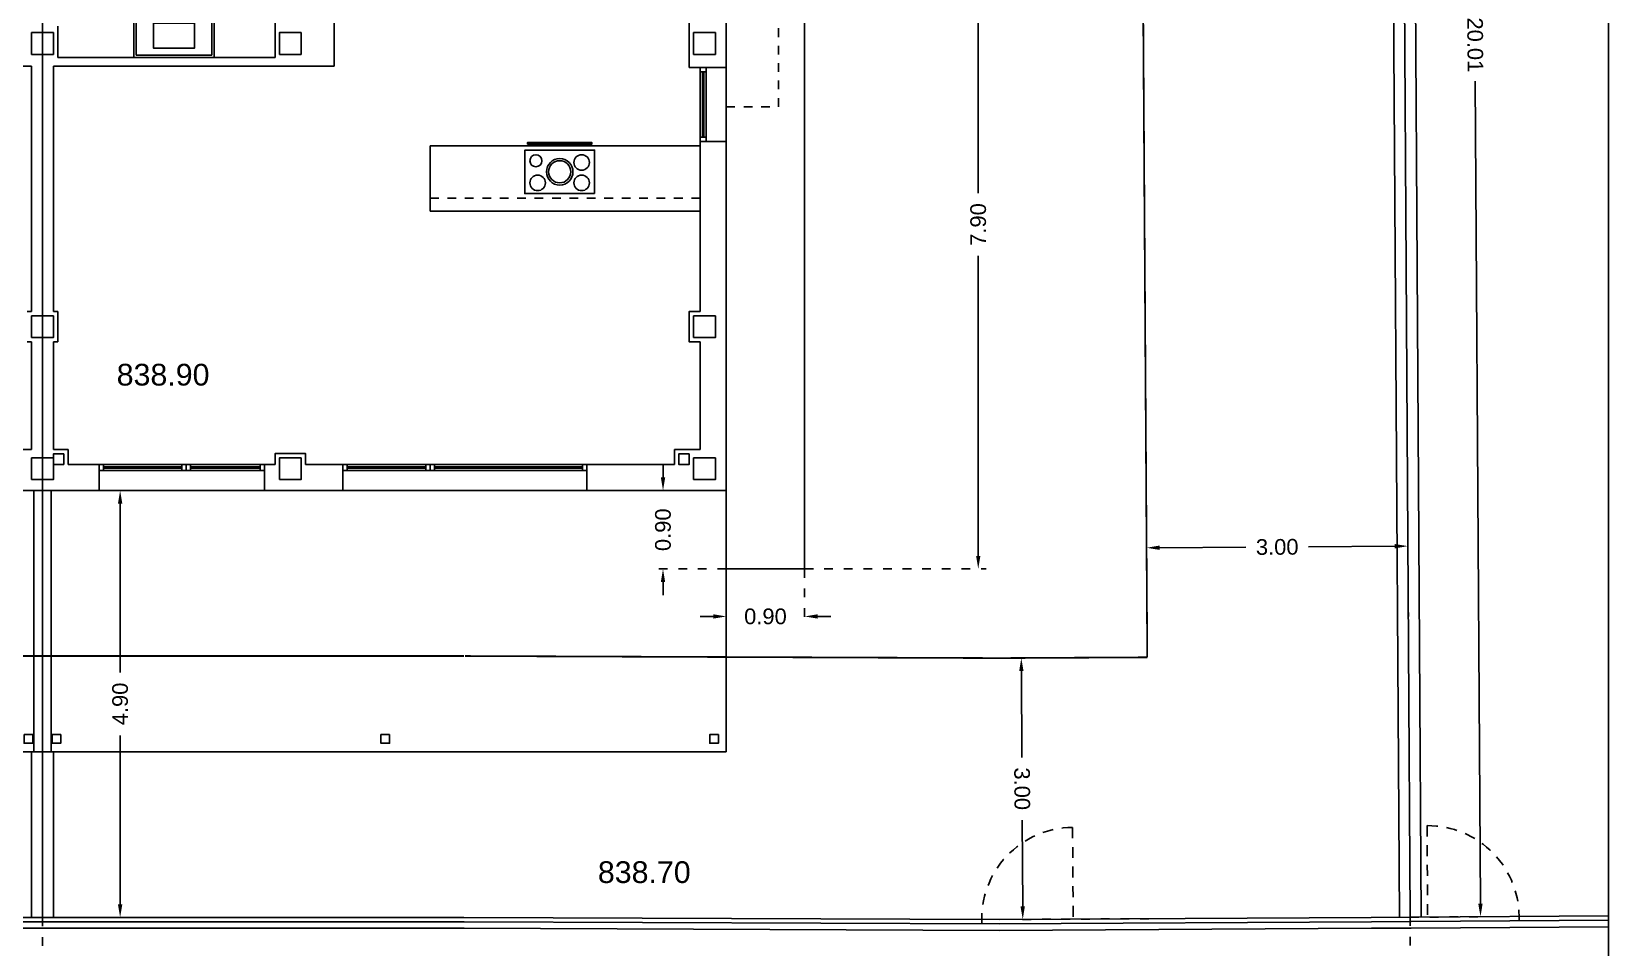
# Model space of a CAD drawing. Header units: millimetres. Extents: x 441061 to 442903, y 4515148 to 4515613.
# Drawn here: x 442499.26 to 442517.36, y 4515528.86 to 4515539.37 of the extents above; entities that cross this region are included whole.
import ezdxf
from ezdxf.enums import TextEntityAlignment as Align

# ---------------------------------------------------------------- set-up
doc = ezdxf.new("R2010")
doc.units = ezdxf.units.MM
for name, pattern in [('CONTINUA', [0]), ('PUNTOS2', [0.125, 0, -0.125]), ('RAYITAS', [0.375, 0.25, -0.125])]:
    doc.linetypes.add(name, pattern=pattern)
for name, color, linetype in [('01_alzado', 5, 'CONTINUA'), ('01_cotas', 254, 'Continuous'), ('01_ejes', 10, 'Continuous'), ('01_implantación', 5, 'Continuous'), ('01_mono BAJA', 2, 'Continuous'), ('01_proyección', 4, 'RAYITAS'), ('01_retranqueo', 250, 'Continuous'), ('01_textos', 7, 'Continuous'), ('01_urb interior', 4, 'Continuous')]:
    doc.layers.add(name, color=color, linetype=linetype)
doc.styles.add('Estilo1', font='swissel.ttf')
doc.styles.add('NIEVES2', font='sanss___.ttf')
doc.styles.add('ROMANS', font='romans')
doc.dimstyles.new('DECIMAL-50', dxfattribs={"dimtxt": 0.08, "dimasz": 0.15, "dimexe": 0.09, "dimexo": 0, "dimgap": 0.09, "dimtad": 0, "dimzin": 0, "dimdsep": 46, "dimtxsty": 'ROMANS', "dimcen": 0.09, "dimclrt": 6, "dimadec": 0, "dimazin": 0, "dimtfac": 1.38, "dimtix": 1, "dimtofl": 0, "dimtmove": 2, "dimatfit": 3, "dimldrblk": 'OBLIQUE', "dimfxl": 1, "dimtolj": 1, "dimtzin": 0, "dimarcsym": 0})

# ---------------------------------------------------------------- blocks, each defined once
blk = doc.blocks.new('A$C6A825EFA')
at = {"layer": '01_mono BAJA', "color": 254}
for p, q in [((15.7, 12.5, 0), (15.7, 7.855, 0)), ((15.275, 7.855, 0), (15.275, 8.98, 0)), ((8.025, 8.33, 0), (8.025, 7.97, 0)), ((8.925, 7.995, 0), (8.925, 8.47, 0)), ((9.795, 7.995, 0), (9.795, 8.47, 0)), ((10.52, 8.33, 0), (10.52, 7.97, 0)), ((11.2, 8.41, 0), (11.2, 7.87, 0)), ((10.52, 7.97, 0), (8.025, 7.97, 0)), ((9.795, 7.995, 0), (8.925, 7.995, 0)), ((7.725, 7.87, 0), (4.5, 7.87, 0)), ((7.725, 5.055, 0), (7.725, 7.87, 0)), ((7.975, 5.055, 0), (7.975, 7.87, 0)), ((7.975, 7.87, 0), (11.2, 7.87, 0)), ((15.275, 7.855, 0), (15.7, 7.855, 0)), ((15.4, 7.855, 0), (15.4, 7.005, 0)), ((15.47, 7.805, 0), (15.4, 7.805, 0)), ((15.428, 7.055, 0), (15.428, 7.805, 0)), ((15.442, 7.055, 0), (15.442, 7.805, 0)), ((15.47, 7.855, 0), (15.47, 7.005, 0)), ((15.7, 7.855, 0), (15.7, 7.005, 0)), ((12.3, 6.955, 0), (15.4, 6.955, 0)), ((12.3, 6.205, 0), (12.3, 6.955, 0)), ((15.47, 7.055, 0), (15.4, 7.055, 0)), ((15.4, 7.005, 0), (15.7, 7.005, 0)), ((15.4, 7.005, 0), (15.4, 5.055, 0)), ((15.7, 7.005, 0), (15.7, 3, 0)), ((12.3, 6.205, 0), (15.4, 6.205, 0)), ((7.675, 5.055, 0), (7.725, 5.055, 0)), ((8.025, 5.055, 0), (7.975, 5.055, 0)), ((8.025, 4.705, 0), (8.025, 5.055, 0)), ((7.725, 4.705, 0), (7.675, 4.705, 0)), ((7.725, 3.47, 0), (7.725, 4.705, 0)), ((7.975, 3.47, 0), (7.975, 4.705, 0)), ((7.975, 4.705, 0), (8.025, 4.705, 0)), ((15.4, 4.705, 0), (15.4, 3.47, 0)), ((7.725, 3.47, 0), (7.555, 3.47, 0)), ((7.975, 3.47, 0), (8.145, 3.47, 0)), ((8.145, 3.47, 0), (8.145, 3.3, 0)), ((15.4, 3.47, 0), (15.105, 3.47, 0)), ((15.105, 3.47, 0), (15.105, 3.3, 0)), ((8.5, 3.3, 0), (8.145, 3.3, 0)), ((8.5, 3.3, 0), (10.4, 3.3, 0)), ((8.5, 3.3, 0), (8.5, 3, 0)), ((8.55, 3.3, 0), (8.55, 3.23, 0)), ((8.55, 3.272, 0), (9.45, 3.272, 0)), ((9.45, 3.3, 0), (9.45, 3.23, 0)), ((9.5, 3.3, 0), (9.5, 3.23, 0)), ((9.55, 3.3, 0), (9.55, 3.23, 0)), ((10.35, 3.272, 0), (9.55, 3.272, 0)), ((10.35, 3.3, 0), (10.35, 3.23, 0)), ((10.4, 3.3, 0), (10.4, 3, 0)), ((10.4, 3.3, 0), (10.52, 3.3, 0)), ((11.3, 3.3, 0), (10.87, 3.3, 0)), ((11.3, 3.3, 0), (11.3, 3, 0)), ((11.3, 3.3, 0), (14.1, 3.3, 0)), ((11.35, 3.3, 0), (11.35, 3.23, 0)), ((11.35, 3.272, 0), (12.25, 3.272, 0)), ((12.25, 3.3, 0), (12.25, 3.23, 0)), ((12.3, 3.3, 0), (12.3, 3.23, 0)), ((12.35, 3.3, 0), (12.35, 3.23, 0)), ((14.05, 3.272, 0), (12.35, 3.272, 0)), ((14.05, 3.3, 0), (14.05, 3.23, 0)), ((15.105, 3.3, 0), (14.1, 3.3, 0)), ((14.1, 3.3, 0), (14.1, 3, 0)), ((8.5, 3.23, 0), (10.4, 3.23, 0)), ((8.55, 3.258, 0), (9.45, 3.258, 0)), ((10.35, 3.258, 0), (9.55, 3.258, 0)), ((11.3, 3.23, 0), (14.1, 3.23, 0)), ((11.35, 3.258, 0), (12.25, 3.258, 0)), ((14.05, 3.258, 0), (12.35, 3.258, 0)), ((7.2, 3, 0), (8.5, 3, 0)), ((7.75, 0, 0), (7.75, 3, 0)), ((7.95, 0, 0), (7.95, 3, 0)), ((8.5, 3, 0), (10.4, 3, 0)), ((11.3, 3, 0), (10.4, 3, 0)), ((14.1, 3, 0), (11.3, 3, 0)), ((15.7, 3, 0), (14.1, 3, 0)), ((15.7, 0, 0), (15.7, 3)), ((0, 0, 0), (15.7, 0, 0))]:
    blk.add_line(p, q, dxfattribs=at)
at = {"layer": '01_mono BAJA', "color": 254, "elevation": 0}
for points in [[(10.52, 8.67), (10.52, 7.97), (9.82, 7.97), (9.82, 8.67)], [(9.82, 8.47), (8.9, 8.47), (8.9, 7.97), (9.82, 7.97)], [(9.596, 8.363), (9.124, 8.363), (9.124, 8.077), (9.596, 8.077)], [(14.187, 6.408), (13.387, 6.408), (13.388, 6.908), (14.188, 6.908)], [(13.42, 6.975), (14.155, 6.975), (14.155, 6.995), (13.42, 6.995)], [(8.095, 3.42), (7.975, 3.42), (7.975, 3.3), (8.095, 3.3)], [(15.275, 3.42), (15.155, 3.42), (15.155, 3.3), (15.275, 3.3)], [(7.64, 0.2), (7.74, 0.2), (7.74, 0.1), (7.64, 0.1)], [(8.06, 0.2), (7.96, 0.2), (7.96, 0.1), (8.06, 0.1)], [(15.61, 0.2), (15.51, 0.2), (15.51, 0.1), (15.61, 0.1)]]:
    blk.add_lwpolyline(points, close=True, dxfattribs=at)
at = {"layer": '01_mono BAJA', "color": 254}
for points in [[(7.725, 8.005), (7.975, 8.005), (7.975, 8.255), (7.725, 8.255), (7.725, 8.005)], [(10.57, 8.005), (10.82, 8.005), (10.82, 8.255), (10.57, 8.255), (10.57, 8.005)], [(15.325, 8.005), (15.575, 8.005), (15.575, 8.255), (15.325, 8.255), (15.325, 8.005)], [(7.725, 4.755), (7.975, 4.755), (7.975, 5.005), (7.725, 5.005), (7.725, 4.755)], [(15.325, 4.755), (15.575, 4.755), (15.575, 5.005), (15.325, 5.005), (15.325, 4.755)], [(7.725, 3.125), (7.975, 3.125), (7.975, 3.375), (7.725, 3.375), (7.725, 3.125)], [(10.57, 3.125), (10.82, 3.125), (10.82, 3.375), (10.57, 3.375), (10.57, 3.125)], [(15.325, 3.125), (15.575, 3.125), (15.575, 3.375), (15.325, 3.375), (15.325, 3.125)], [(11.835, 0.2), (11.735, 0.2), (11.735, 0.1), (11.835, 0.1)]]:
    blk.add_lwpolyline(points, close=True, dxfattribs=at)
at = {"layer": '01_mono BAJA', "color": 254, "elevation": 0}
blk.add_lwpolyline([(15.4, 5.055), (15.275, 5.055), (15.275, 4.705), (15.4, 4.705)], dxfattribs=at)
at = {"layer": '01_mono BAJA', "color": 254}
blk.add_lwpolyline([(10.87, 3.3), (10.87, 3.425), (10.52, 3.425), (10.52, 3.3)], dxfattribs=at)
for centre, radius in [((13.515, 6.785, 0), 0.0693), ((13.788, 6.658, 0), 0.152), ((13.788, 6.658, 0), 0.127), ((14.04, 6.765, 0), 0.089), ((13.535, 6.531, 0), 0.089), ((14.04, 6.531, 0), 0.089)]:
    blk.add_circle(centre, radius, dxfattribs=at)
at = {"layer": '01_proyección', "color": 120, "ltscale": 0.25}
blk.add_line((12.3, 6.355, 0), (15.4, 6.355, 0), dxfattribs=at)
at = {"layer": '01_proyección', "color": 120, "ltscale": 0.25, "elevation": 0}
blk.add_lwpolyline([(15.7, 7.405), (16.3, 7.405), (16.3, 13.1), (-0.6, 13.1), (-0.6, 7.405), (0, 7.405)], dxfattribs=at)
blk = doc.blocks.new('*D182')
at = {"layer": '01_cotas', "color": 0, "linetype": 'PUNTOS2', "lineweight": -2, "transparency": 16777216}
for p, q in [((442515.068, 4515532.21), (442515.06, 4515533.557)), ((442512.068, 4515532.191), (442512.06, 4515533.538))]:
    blk.add_line(p, q, dxfattribs=at)
at = {"layer": '01_cotas', "color": 0, "lineweight": -2, "transparency": 16777216}
for p, q in [((442512.21, 4515533.449), (442513.2, 4515533.455)), ((442514.91, 4515533.466), (442513.92, 4515533.459))]:
    blk.add_line(p, q, dxfattribs=at)
at = {"layer": '01_cotas', "color": 0, "transparency": 16777216}
for points in [[(442512.21, 4515533.474), (442512.21, 4515533.424), (442512.06, 4515533.448)], [(442514.91, 4515533.491), (442514.91, 4515533.441), (442515.06, 4515533.467)]]:
    blk.add_solid(points, dxfattribs=at)
at = {"layer": '01_cotas', "color": 7, "transparency": 16777216, "insert": (442513.56, 4515533.457), "char_height": 0.18, "attachment_point": 5, "rotation": 0.3582, "style": 'Estilo1'}
blk.add_mtext('\\A1;3.00', dxfattribs=at)
blk = doc.blocks.new('*D183')
at = {"layer": '01_cotas', "color": 0, "linetype": 'PUNTOS2', "lineweight": -2, "transparency": 16777216}
for p, q in [((442512.068, 4515532.191), (442510.532, 4515532.183)), ((442512.085, 4515529.191), (442510.549, 4515529.183))]:
    blk.add_line(p, q, dxfattribs=at)
at = {"layer": '01_cotas', "color": 0, "lineweight": -2, "transparency": 16777216}
for p, q in [((442510.623, 4515532.033), (442510.629, 4515531.043)), ((442510.638, 4515529.333), (442510.633, 4515530.323))]:
    blk.add_line(p, q, dxfattribs=at)
at = {"layer": '01_cotas', "color": 0, "transparency": 16777216}
for points in [[(442510.648, 4515532.033), (442510.598, 4515532.033), (442510.622, 4515532.183)], [(442510.663, 4515529.333), (442510.613, 4515529.333), (442510.639, 4515529.183)]]:
    blk.add_solid(points, dxfattribs=at)
at = {"layer": '01_cotas', "color": 7, "transparency": 16777216, "insert": (442510.631, 4515530.683), "char_height": 0.18, "attachment_point": 5, "rotation": 270.3216, "style": 'Estilo1'}
blk.add_mtext('\\A1;3.00', dxfattribs=at)
blk = doc.blocks.new('*D185')
at = {"layer": '01_cotas', "color": 0, "linetype": 'PUNTOS2', "lineweight": -2, "transparency": 16777216}
for p, q in [((442499.385, 4515549.22), (442498.6, 4515549.22)), ((442499.385, 4515529.206), (442498.6, 4515529.206))]:
    blk.add_line(p, q, dxfattribs=at)
at = {"layer": '01_cotas', "color": 0, "lineweight": -2, "transparency": 16777216}
for p, q in [((442498.69, 4515549.07), (442498.69, 4515538.825)), ((442498.69, 4515529.356), (442498.69, 4515537.996))]:
    blk.add_line(p, q, dxfattribs=at)
at = {"layer": '01_cotas', "color": 0, "transparency": 16777216}
for points in [[(442498.665, 4515549.07), (442498.715, 4515549.07), (442498.69, 4515549.22)], [(442498.665, 4515529.356), (442498.715, 4515529.356), (442498.69, 4515529.206)]]:
    blk.add_solid(points, dxfattribs=at)
at = {"layer": '01_cotas', "color": 7, "transparency": 16777216, "insert": (442498.69, 4515538.41), "char_height": 0.18, "attachment_point": 5, "rotation": 90, "style": 'Estilo1'}
blk.add_mtext('\\A1;20.01', dxfattribs=at)
blk = doc.blocks.new('*D186')
at = {"layer": '01_cotas', "color": 0, "linetype": 'PUNTOS2', "lineweight": -2, "transparency": 16777216}
for p, q in [((442499.385, 4515534.105), (442500.367, 4515534.105)), ((442499.385, 4515529.206), (442500.367, 4515529.206))]:
    blk.add_line(p, q, dxfattribs=at)
at = {"layer": '01_cotas', "color": 0, "lineweight": -2, "transparency": 16777216}
for p, q in [((442500.277, 4515533.955), (442500.277, 4515532.017)), ((442500.277, 4515529.356), (442500.277, 4515531.294))]:
    blk.add_line(p, q, dxfattribs=at)
at = {"layer": '01_cotas', "color": 0, "transparency": 16777216}
for points in [[(442500.252, 4515533.955), (442500.302, 4515533.955), (442500.277, 4515534.105)], [(442500.252, 4515529.356), (442500.302, 4515529.356), (442500.277, 4515529.206)]]:
    blk.add_solid(points, dxfattribs=at)
at = {"layer": '01_cotas', "color": 7, "transparency": 16777216, "insert": (442500.277, 4515531.656), "char_height": 0.18, "attachment_point": 5, "rotation": 90, "style": 'Estilo1'}
blk.add_mtext('\\A1;4.90', dxfattribs=at)
blk = doc.blocks.new('*D187')
at = {"layer": '01_cotas', "color": 0, "linetype": 'PUNTOS2', "lineweight": -2, "transparency": 16777216}
for p, q in [((442514.962, 4515549.222), (442515.859, 4515549.227)), ((442515.087, 4515529.209), (442515.984, 4515529.214))]:
    blk.add_line(p, q, dxfattribs=at)
at = {"layer": '01_cotas', "color": 0, "lineweight": -2, "transparency": 16777216}
for p, q in [((442515.77, 4515549.077), (442515.829, 4515539.635)), ((442515.893, 4515529.364), (442515.834, 4515538.805))]:
    blk.add_line(p, q, dxfattribs=at)
at = {"layer": '01_cotas', "color": 0, "transparency": 16777216}
for points in [[(442515.795, 4515549.077), (442515.745, 4515549.076), (442515.769, 4515549.227)], [(442515.918, 4515529.364), (442515.868, 4515529.363), (442515.894, 4515529.214)]]:
    blk.add_solid(points, dxfattribs=at)
at = {"layer": '01_cotas', "color": 7, "transparency": 16777216, "insert": (442515.832, 4515539.22), "char_height": 0.18, "attachment_point": 5, "rotation": 270.3582, "style": 'Estilo1'}
blk.add_mtext('\\A1;20.01', dxfattribs=at)
blk = doc.blocks.new('*D189')
at = {"layer": '01_cotas', "color": 0, "linetype": 'PUNTOS2', "lineweight": -2, "transparency": 16777216}
for p, q in [((442499.385, 4515529.206), (442499.385, 4515528.556)), ((442486.381, 4515529.197), (442486.382, 4515528.547))]:
    blk.add_line(p, q, dxfattribs=at)
at = {"layer": '01_cotas', "color": 0, "lineweight": -2, "transparency": 16777216}
for p, q in [((442486.531, 4515528.637), (442492.449, 4515528.642)), ((442499.235, 4515528.646), (442493.318, 4515528.642))]:
    blk.add_line(p, q, dxfattribs=at)
at = {"layer": '01_cotas', "color": 0, "transparency": 16777216}
for points in [[(442486.531, 4515528.662), (442486.532, 4515528.612), (442486.381, 4515528.637)], [(442499.235, 4515528.671), (442499.235, 4515528.621), (442499.385, 4515528.646)]]:
    blk.add_solid(points, dxfattribs=at)
at = {"layer": '01_cotas', "color": 7, "transparency": 16777216, "insert": (442492.883, 4515528.642), "char_height": 0.18, "attachment_point": 5, "rotation": 0.0398, "style": 'Estilo1'}
blk.add_mtext('\\A1;13.00', dxfattribs=at)
blk = doc.blocks.new('*D190')
at = {"layer": '01_cotas', "color": 0, "linetype": 'PUNTOS2', "lineweight": -2, "transparency": 16777216}
for p, q in [((442499.385, 4515529.206), (442499.385, 4515528.556)), ((442515.087, 4515529.209), (442515.087, 4515528.559))]:
    blk.add_line(p, q, dxfattribs=at)
at = {"layer": '01_cotas', "color": 0, "lineweight": -2, "transparency": 16777216}
for p, q in [((442499.535, 4515528.646), (442506.802, 4515528.647)), ((442514.937, 4515528.649), (442507.67, 4515528.648))]:
    blk.add_line(p, q, dxfattribs=at)
at = {"layer": '01_cotas', "color": 0, "transparency": 16777216}
for points in [[(442499.535, 4515528.671), (442499.535, 4515528.621), (442499.385, 4515528.646)], [(442514.937, 4515528.674), (442514.937, 4515528.624), (442515.087, 4515528.649)]]:
    blk.add_solid(points, dxfattribs=at)
at = {"layer": '01_cotas', "color": 7, "transparency": 16777216, "insert": (442507.236, 4515528.648), "char_height": 0.18, "attachment_point": 5, "rotation": 0.0086, "style": 'Estilo1'}
blk.add_mtext('\\A1;15.70', dxfattribs=at)
blk = doc.blocks.new('*D204')
at = {"layer": '01_cotas', "color": 0, "linetype": 'PUNTOS2', "lineweight": -2, "transparency": 16777216}
for p, q in [((442508.135, 4515541.11), (442510.218, 4515541.11)), ((442508.135, 4515533.205), (442510.218, 4515533.205))]:
    blk.add_line(p, q, dxfattribs=at)
at = {"layer": '01_cotas', "color": 0, "lineweight": -2, "transparency": 16777216}
for p, q in [((442510.128, 4515540.96), (442510.128, 4515537.517)), ((442510.128, 4515533.355), (442510.128, 4515536.798))]:
    blk.add_line(p, q, dxfattribs=at)
at = {"layer": '01_cotas', "color": 0, "transparency": 16777216}
for points in [[(442510.103, 4515540.96), (442510.153, 4515540.96), (442510.128, 4515541.11)], [(442510.103, 4515533.355), (442510.153, 4515533.355), (442510.128, 4515533.205)]]:
    blk.add_solid(points, dxfattribs=at)
at = {"layer": '01_cotas', "color": 7, "transparency": 16777216, "insert": (442510.128, 4515537.158), "char_height": 0.18, "attachment_point": 5, "rotation": 90, "style": 'Estilo1'}
blk.add_mtext('\\A1;7.90', dxfattribs=at)
blk = doc.blocks.new('*D207')
at = {"layer": '01_cotas', "color": 0, "linetype": 'PUNTOS2', "lineweight": -2, "transparency": 16777216}
for p, q in [((442507.235, 4515533.205), (442507.235, 4515532.57)), ((442508.135, 4515533.205), (442508.135, 4515532.57))]:
    blk.add_line(p, q, dxfattribs=at)
at = {"layer": '01_cotas', "color": 0, "lineweight": -2, "transparency": 16777216}
for p, q in [((442507.085, 4515532.66), (442506.935, 4515532.66)), ((442508.285, 4515532.66), (442508.435, 4515532.66))]:
    blk.add_line(p, q, dxfattribs=at)
at = {"layer": '01_cotas', "color": 0, "transparency": 16777216}
for points in [[(442507.085, 4515532.685), (442507.085, 4515532.635), (442507.235, 4515532.66)], [(442508.285, 4515532.685), (442508.285, 4515532.635), (442508.135, 4515532.66)]]:
    blk.add_solid(points, dxfattribs=at)
at = {"layer": '01_cotas', "color": 7, "transparency": 16777216, "insert": (442507.685, 4515532.66), "char_height": 0.18, "attachment_point": 5, "style": 'Estilo1'}
blk.add_mtext('\\A1;0.90', dxfattribs=at)
blk = doc.blocks.new('*D208')
at = {"layer": '01_cotas', "color": 0, "lineweight": -2, "transparency": 16777216}
for p, q in [((442506.509, 4515534.255), (442506.509, 4515534.405)), ((442506.509, 4515533.055), (442506.509, 4515532.905))]:
    blk.add_line(p, q, dxfattribs=at)
at = {"layer": '01_cotas', "color": 0, "linetype": 'PUNTOS2', "lineweight": -2, "transparency": 16777216}
for p, q in [((442507.235, 4515534.105), (442506.419, 4515534.105)), ((442507.235, 4515533.205), (442506.419, 4515533.205))]:
    blk.add_line(p, q, dxfattribs=at)
at = {"layer": '01_cotas', "color": 0, "transparency": 16777216}
for points in [[(442506.484, 4515534.255), (442506.534, 4515534.255), (442506.509, 4515534.105)], [(442506.484, 4515533.055), (442506.534, 4515533.055), (442506.509, 4515533.205)]]:
    blk.add_solid(points, dxfattribs=at)
at = {"layer": '01_cotas', "color": 7, "transparency": 16777216, "insert": (442506.509, 4515533.655), "char_height": 0.18, "attachment_point": 5, "rotation": 90, "style": 'Estilo1'}
blk.add_mtext('\\A1;0.90', dxfattribs=at)

msp = doc.modelspace()

# ---------------------------------------------------------------- linework, layer by layer
at = {"layer": '01_alzado', "elevation": 0}
msp.add_lwpolyline([(442480.596, 4515554.517), (442517.363, 4515554.517), (442517.363, 4515523.829), (442480.596, 4515523.829)], close=True, dxfattribs=at)
at = {"layer": '01_ejes', "color": 10, "ltscale": 0.25}
for p, q in [((442499.385, 4515529.206, 0), (442499.385, 4515549.22, 0)), ((442514.962, 4515549.222, 0), (442515.087, 4515529.209, 0))]:
    msp.add_line(p, q, dxfattribs=at)
at = {"layer": '01_implantación', "linetype": 'Continuous'}
for p, q in [((442514.838, 4515548.971, 0), (442514.962, 4515529.208, 0)), ((442515.088, 4515548.972, 0), (442515.212, 4515529.209, 0)), ((442499.26, 4515531.105, 0), (442499.26, 4515529.206, 0)), ((442499.51, 4515529.206, 0), (442499.51, 4515531.105, 0)), ((442499.385, 4515529.206, 0), (442492.68, 4515529.206, 0)), ((442499.446, 4515529.206, 0), (442499.385, 4515529.206, 0)), ((442504.224, 4515529.206, 0), (442499.446, 4515529.206, 0)), ((442510.368, 4515529.182, 0), (442504.224, 4515529.206, 0)), ((442514.639, 4515529.206, 0), (442510.368, 4515529.182, 0)), ((442515.087, 4515529.209, 0), (442514.639, 4515529.206, 0)), ((442515.087, 4515529.209, 0), (442515.094, 4515529.209, 0)), ((442515.094, 4515529.209, 0), (442517.363, 4515529.223, 0))]:
    msp.add_line(p, q, dxfattribs=at)
at = {"layer": '01_proyección', "color": 120, "linetype": 'RAYITAS', "ltscale": 0.5}
for p, q in [((442511.211, 4515530.239, 0), (442511.218, 4515529.139, 0)), ((442515.28, 4515530.26, 0), (442515.287, 4515529.16, 0))]:
    msp.add_line(p, q, dxfattribs=at)
for centre, start, end in [((442511.218, 4515529.189, 0), 90.3582, 183.0397), ((442515.287, 4515529.21, 0), 357.6487, 90.3582)]:
    msp.add_arc(centre, 1.05, start, end, dxfattribs=at)
at = {"layer": '01_retranqueo', "color": 170, "const_width": 0.02, "elevation": 0}
for points in [[(442511.993, 4515544.205), (442512.068, 4515532.191)], [(442499.385, 4515532.206), (442492.68, 4515532.206)], [(442504.224, 4515532.206), (442499.385, 4515532.206)], [(442510.38, 4515532.182), (442504.236, 4515532.206)], [(442512.068, 4515532.191), (442510.351, 4515532.182)]]:
    msp.add_lwpolyline(points, dxfattribs=at)
at = {"layer": '01_urb interior', "color": 2}
for p, q in [((442508.135, 4515533.205, 0), (442508.135, 4515541.11, 0)), ((442507.235, 4515533.205, 0), (442508.135, 4515533.205, 0))]:
    msp.add_line(p, q, dxfattribs=at)
at = {"layer": '01_urb interior', "color": 2, "elevation": 0}
for points in [[(442481.038, 4515548.967), (442486.286, 4515529.073), (442486.469, 4515529.072), (442492.682, 4515529.082), (442499.447, 4515529.082), (442504.226, 4515529.082), (442510.369, 4515529.057), (442514.641, 4515529.081), (442515.097, 4515529.084), (442517.363, 4515529.098)], [(442481.115, 4515548.968), (442486.344, 4515529.148), (442486.469, 4515529.147), (442492.682, 4515529.157), (442499.447, 4515529.157), (442504.226, 4515529.157), (442510.369, 4515529.132), (442514.641, 4515529.156), (442515.096, 4515529.159), (442517.363, 4515529.173)]]:
    msp.add_lwpolyline(points, dxfattribs=at)

# ---------------------------------------------------------------- block references
at = {"layer": '01_mono BAJA', "rotation": 1.084753300495116e-08}
msp.add_blockref('A$C6A825EFA', (442491.535, 4515531.105), dxfattribs=at)

# ---------------------------------------------------------------- texts
at = {"layer": '01_textos', "color": 5, "ltscale": 0.01, "style": 'NIEVES2'}
for s, p in [('838.90', (442500.77, 4515535.31, 0)), ('838.70', (442506.294, 4515529.601, 0))]:
    msp.add_text(s, height=0.2494, dxfattribs=at).set_placement(p, align=Align.CENTER)

# ---------------------------------------------------------------- dimensions: what is measured, and where the dimension line sits
at = {"layer": '01_cotas', "color": 251}
dim = msp.add_linear_dim(base=(442498.69, 4515529.206), p1=(442499.385, 4515549.22), p2=(442499.385, 4515529.206, 0), angle=90, dimstyle='DECIMAL-50', override={"dimtxt": 0.18, "dimtxsty": 'Estilo1', "dimsah": 1, "dimclrt": 7, "dimfxl": 0.09, "dimarcsym": 2}, dxfattribs=at)
dim.commit()
dim.dimension.update_dxf_attribs({"geometry": '*D185', "text_midpoint": (442498.69, 4515538.41), "dimtype": 160})
for p1, p2, distance, picture, middle in [((442514.962, 4515549.222, 0), (442515.087, 4515529.209, 0), 0.808, '*D187', (442515.832, 4515539.22)), ((442512.068, 4515532.191, 0), (442515.068, 4515532.21, 0), 1.257, '*D182', (442513.56, 4515533.457)), ((442512.068, 4515532.191), (442512.085, 4515529.191, 0), -1.446, '*D183', (442510.631, 4515530.683)), ((442486.381, 4515529.197), (442499.385, 4515529.206), -0.56, '*D189', (442492.883, 4515528.642)), ((442499.385, 4515529.206), (442515.087, 4515529.209, 0), -0.56, '*D190', (442507.236, 4515528.648))]:
    dim = msp.add_aligned_dim(p1=p1, p2=p2, distance=distance, dimstyle='DECIMAL-50', override={"dimtxt": 0.18, "dimtxsty": 'Estilo1', "dimsah": 1, "dimclrt": 7, "dimfxl": 0.09, "dimarcsym": 2}, dxfattribs=at)
    dim.commit()
    dim.dimension.update_dxf_attribs({"geometry": picture, "text_midpoint": middle})
for base, p1, p2, angle, picture, middle in [((442510.1275, 4515541.1097), (442508.1347, 4515533.2054, 0), (442508.1347, 4515541.1097, 0), 90, '*D204', (442510.1275, 4515537.1575)), ((442506.509, 4515533.205), (442507.235, 4515534.105), (442507.235, 4515533.205, 0), 90, '*D208', (442506.509, 4515533.655)), ((442500.277, 4515534.105), (442499.385, 4515529.206, 0), (442499.385, 4515534.105, 0), 90, '*D186', (442500.277, 4515531.656)), ((442507.235, 4515532.66), (442508.135, 4515533.205, 0), (442507.235, 4515533.205, 0), 180, '*D207', (442507.685, 4515532.66))]:
    dim = msp.add_linear_dim(base=base, p1=p1, p2=p2, angle=angle, dimstyle='DECIMAL-50', override={"dimtxt": 0.18, "dimtxsty": 'Estilo1', "dimsah": 1, "dimclrt": 7, "dimfxl": 0.09, "dimarcsym": 2}, dxfattribs=at)
    dim.commit()
    dim.dimension.update_dxf_attribs({"geometry": picture, "text_midpoint": middle})

doc.saveas('drawing.dxf')
